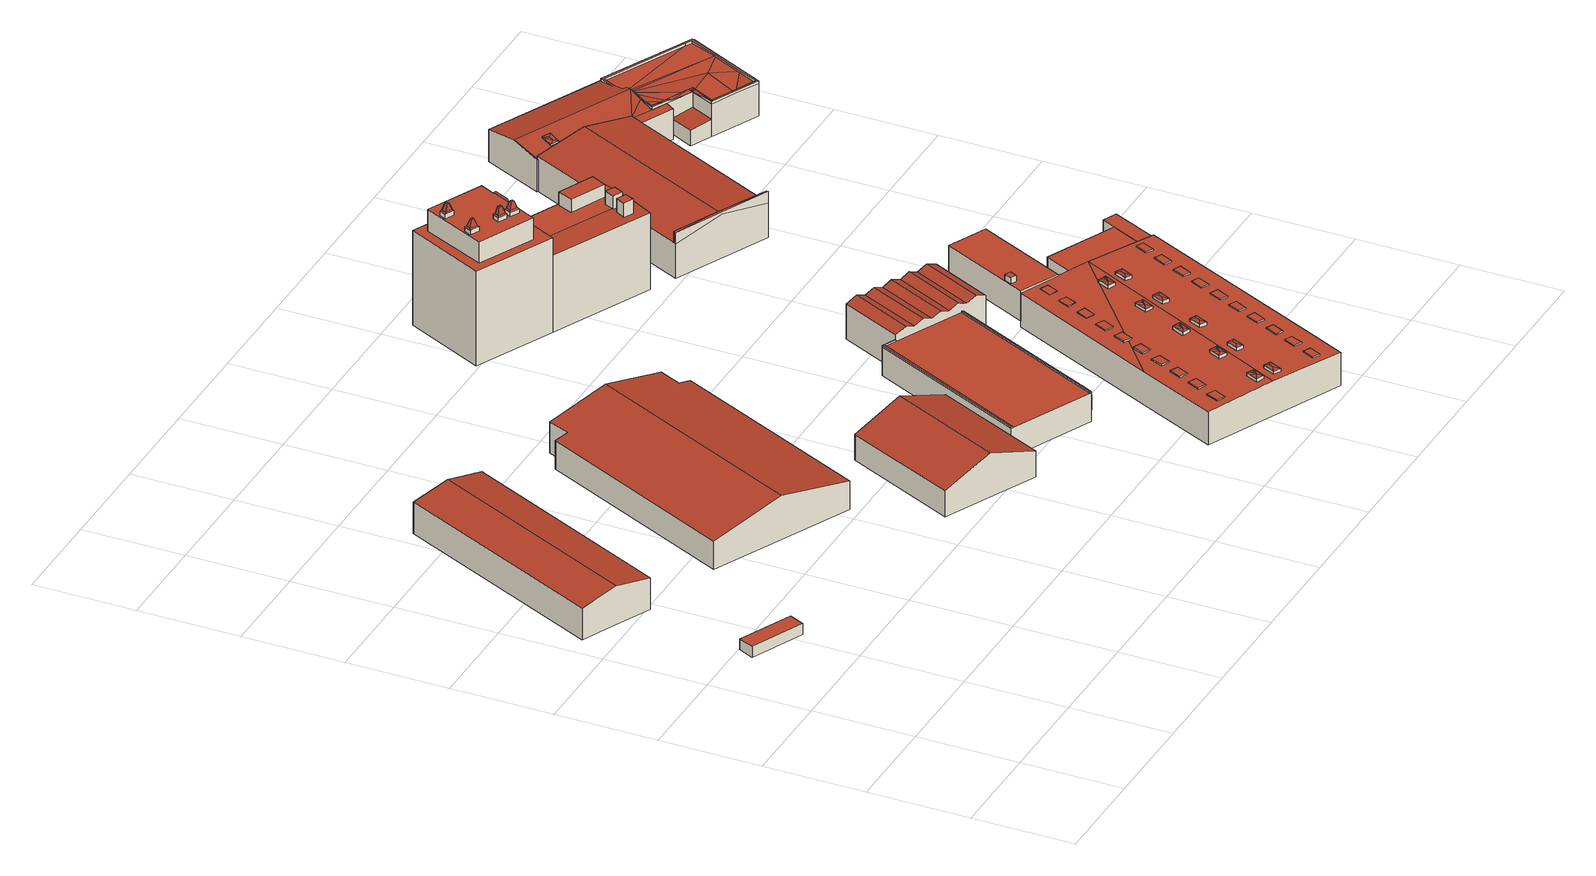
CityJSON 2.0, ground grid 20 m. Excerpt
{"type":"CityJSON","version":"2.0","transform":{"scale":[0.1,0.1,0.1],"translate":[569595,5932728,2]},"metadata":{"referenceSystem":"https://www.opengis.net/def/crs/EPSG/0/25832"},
"CityObjects":{
"building1":{"type":"Building","attributes":{"Grundfläche 2D":"37.788898","Grundhöhe NN":"2.642"},"geometry":[{"type":"Solid","lod":"3","boundaries":[[[[0,1,2,3]],[[4,5,3,2]],[[5,6,0,3]],[[6,7,1,0]],[[7,4,2,1]],[[7,6,5,4]]]],"semantics":{"surfaces":[{"type":"RoofSurface"},{"type":"WallSurface"},{"type":"GroundSurface"}],"values":[[0,1,1,1,1,2]]}}]},
"building2":{"type":"Building","attributes":{"Grundfläche 2D":"706.544970","Grundhöhe NN":"5.574"},"geometry":[{"type":"Solid","lod":"3","boundaries":[[[[8,9,10,11]],[[12,13,10,9]],[[13,14,15,16,11,10]],[[16,17,8,11]],[[17,18,19,12,9,8]],[[19,14,13,12]],[[14,19,18,17,16,15]]]],"semantics":{"surfaces":[{"type":"RoofSurface"},{"type":"WallSurface"},{"type":"GroundSurface"}],"values":[[0,0,1,1,1,1,2]]}}]},
"building3":{"type":"Building","attributes":{"Grundfläche 2D":"1437.068872","Grundhöhe NN":"5.803"},"geometry":[{"type":"Solid","lod":"3","boundaries":[[[[20,21,22,23,24,25]],[[26,21,20,27,28,29]],[[25,24,30,31]],[[27,20,25,31,32]],[[28,27,32,33]],[[29,28,33,34]],[[26,29,34,35]],[[36,22,21,26,35,37]],[[23,22,36,38]],[[24,23,38,30]],[[30,38,36,37,35,34,33,32,31]]]],"semantics":{"surfaces":[{"type":"RoofSurface"},{"type":"WallSurface"},{"type":"GroundSurface"}],"values":[[0,0,1,1,1,1,1,1,1,1,2]]}}]},
"building4":{"type":"Building","attributes":{"Grundfläche 2D":"496.889759","Grundhöhe NN":"5.695"},"geometry":[{"type":"Solid","lod":"3","boundaries":[[[[39,40,41,42]],[[43,39,42,44]],[[45,44,42,41,46,47]],[[43,44,45,48]],[[40,39,43,48,49]],[[41,40,49,46]],[[45,47,46,49,48]]]],"semantics":{"surfaces":[{"type":"RoofSurface"},{"type":"WallSurface"},{"type":"GroundSurface"}],"values":[[0,0,1,1,1,1,2]]}}]},
"building5":{"type":"Building","attributes":{"Grundfläche 2D":"941.156131","Grundhöhe NN":"5.813"},"geometry":[{"type":"Solid","lod":"3","boundaries":[[[[50,51,52,53,54,55]],[[56,57,58,59,60,61]],[[62,63,64,65,66]],[[67,68,69,70]],[[71,67,70,72,73]],[[68,74,75,69]],[[74,76,77,75]],[[76,78,79,77]],[[78,80,81,79]],[[72,82,83,73]],[[84,85,86,87,88,83,82]],[[87,89,90,88]],[[89,91,92,90]],[[93,94,95,96,97]],[[98,99,100,101]],[[102,65,53,52]],[[65,64,54,53]],[[64,63,55,54]],[[103,104,51,50]],[[104,102,52,51]],[[66,105,56,61]],[[105,106,107,108,59,58,57,56]],[[62,66,61,60]],[[105,66,65,102,109,110]],[[111,101,100,112,113,108,107,106,105,110,114]],[[104,103,115,116]],[[102,104,116,109]],[[90,92,117,118,119,120,121,96,95,94,122,123,124,125,80,78,76,74,68,67,71,73,83,88]],[[103,50,55,81,80,125,115]],[[62,60,59,108,113,126,91,89,87,86,85,84,82,72,70,69,75,77,79,81,55,63]],[[92,91,126,117]],[[97,96,121,127]],[[93,97,127,128]],[[94,93,128,122]],[[98,101,111,129]],[[99,98,129,130]],[[100,99,130,112]],[[115,125,124,123,122,128,127,121,120,119,118,117,126,113,112,130,129,111,114,110,109,116]]]],"semantics":{"surfaces":[{"type":"RoofSurface"},{"type":"WallSurface"},{"type":"GroundSurface"}],"values":[[0,0,0,0,0,0,0,0,0,0,0,0,0,0,0,1,1,1,1,1,1,1,1,1,1,1,1,1,1,1,1,1,1,1,1,1,1,2]]}}]},
"building6":{"type":"Building","attributes":{"Grundfläche 2D":"300.992281","Grundhöhe NN":"5.551"},"children":["building6-1","building6-2","building6-3","building6-4","building6-5"],"geometry":[{"type":"MultiSurface","lod":"3","boundaries":[[[131,132,133,134,135,136,137],[138,139,140,141,142,143,144],[145,146,147,148],[149,150,151,152],[153,154,155,156,157]],[[158,159,160,161],[162,163,164,165,166,167,168,169]],[[168,170,171,131,137,136,169]],[[171,172,132,131]],[[133,132,172,173,165,164]],[[134,133,164,163]],[[163,162,135,134]],[[136,135,162,169]],[[160,159,174,175]],[[161,160,175,176]],[[158,161,176,177]],[[159,158,177,174]],[[176,175,174,177]]],"semantics":{"surfaces":[{"type":"RoofSurface"},{"type":"WallSurface"},{"type":"GroundSurface"}],"values":[0,0,1,1,1,1,1,1,1,1,1,1,2]}}]},
"building6-1":{"type":"BuildingInstallation","parents":["building6"],"geometry":[{"type":"MultiSurface","lod":"3","boundaries":[[[172,171,170,178,179,173]],[[168,180,178,170]],[[180,181,179,178]],[[181,165,173,179]]],"semantics":{"surfaces":[{"type":"RoofSurface"},{"type":"WallSurface"}],"values":[0,1,1,1]}}]},
"building6-2":{"type":"BuildingInstallation","parents":["building6"],"geometry":[{"type":"MultiSurface","lod":"3","boundaries":[[[182,183,184,185,186,187]],[[188,189,190,191,182,187,192]],[[184,193,194,185]],[[193,195,189,188,196,194]],[[197,198,185,194]],[[198,197,199,200]],[[199,197,194,196,188]],[[186,185,198,200,187]],[[188,192,187,200,199]],[[141,184,183,182,143,142]],[[193,184,141,140]],[[189,195,193,140,139]],[[144,143,182,191,190,189,139,138]]],"semantics":{"surfaces":[{"type":"RoofSurface"},{"type":"WallSurface"}],"values":[0,0,0,0,0,0,0,0,0,1,1,1,1]}}]},
"building6-3":{"type":"BuildingInstallation","parents":["building6"],"geometry":[{"type":"MultiSurface","lod":"3","boundaries":[[[201,202,203,204,205,206]],[[207,201,206,208]],[[203,209,210,204]],[[209,211,207,208,212,210]],[[213,214,210,212,208]],[[213,215,216,214]],[[215,213,208,206]],[[216,215,206,205,204]],[[216,204,210,214]],[[203,202,201,150,149]],[[209,203,149,152]],[[207,211,209,152,151]],[[201,207,151,150]]],"semantics":{"surfaces":[{"type":"RoofSurface"},{"type":"WallSurface"}],"values":[0,0,0,0,0,0,0,0,0,1,1,1,1]}}]},
"building6-4":{"type":"BuildingInstallation","parents":["building6"],"geometry":[{"type":"MultiSurface","lod":"3","boundaries":[[[217,218,219,220,221,222,223]],[[224,218,217,225]],[[226,227,228,221,220]],[[227,229,224,225,230,228]],[[221,231,232,217,223,222]],[[221,228,233,231]],[[234,233,228,230,225]],[[231,233,234,232]],[[232,234,225,217]],[[220,219,218,147,146]],[[227,226,220,146,145]],[[224,229,227,145,148]],[[218,224,148,147]]],"semantics":{"surfaces":[{"type":"RoofSurface"},{"type":"WallSurface"}],"values":[0,0,0,0,0,0,0,0,0,1,1,1,1]}}]},
"building6-5":{"type":"BuildingInstallation","parents":["building6"],"geometry":[{"type":"MultiSurface","lod":"3","boundaries":[[[235,236,237,238,239,240]],[[241,242,243,235,240,244]],[[245,246,247,248,238,237]],[[246,249,250,242,241,251,247]],[[248,247,252,253,238]],[[240,239,238,253,254]],[[255,252,247,251,241]],[[253,252,255,254]],[[254,255,241,244,240]],[[237,236,235,156,155]],[[246,245,237,155,154]],[[157,242,250,249,246,154,153]],[[235,243,242,157,156]]],"semantics":{"surfaces":[{"type":"RoofSurface"},{"type":"WallSurface"}],"values":[0,0,0,0,0,0,0,0,0,1,1,1,1]}}]},
"building7":{"type":"Building","attributes":{"Grundfläche 2D":"1653.023243","Grundhöhe NN":"4.506"},"children":["building7-1","building7-2","building7-3","building7-4","building7-5","building7-6","building7-7","building7-8","building7-9","building7-10","building7-11","building7-12","building7-13","building7-14","building7-15","building7-16","building7-17","building7-18","building7-19","building7-20","building7-21","building7-22","building7-23","building7-24","building7-25","building7-26","building7-27","building7-28","building7-29","building7-30"],"geometry":[{"type":"Solid","lod":"3","boundaries":[[[[256,257,258,259,260,261,262]],[[258,257,256,263,260,259]],[[264,265,266,256,262,267]],[[268,265,264]],[[269,270,271,272]],[[273,274,275,276]],[[277,261,260,263,278,279]],[[267,262,261,277,280]],[[281,268,264,267,280,282]],[[271,273,276,283,278,263,256,266,265,268,281,284,272]],[[270,269,285,286]],[[273,271,270,286,287,274]],[[269,272,284,285]],[[275,274,287,288]],[[276,275,288,283]],[[282,280,277,279,278,283,288,287,286,285,284,281]]]],"semantics":{"surfaces":[{"type":"RoofSurface"},{"type":"WallSurface"},{"type":"GroundSurface"}],"values":[[0,0,0,0,0,0,1,1,1,1,1,1,1,1,1,2]]}}]},
"building7-1":{"type":"BuildingInstallation","parents":["building7"],"geometry":[{"type":"MultiSurface","lod":"3","boundaries":[[[289,290,291,292]],[[292,291,293,294]],[[289,292,294,295]],[[290,289,295,296]],[[291,290,296,293]]],"semantics":{"surfaces":[{"type":"RoofSurface"},{"type":"WallSurface"}],"values":[0,1,1,1,1]}}]},
"building7-2":{"type":"BuildingInstallation","parents":["building7"],"geometry":[{"type":"MultiSurface","lod":"3","boundaries":[[[297,298,299,300]],[[300,299,301,302]],[[297,300,302,303]],[[298,297,303,304]],[[299,298,304,301]]],"semantics":{"surfaces":[{"type":"RoofSurface"},{"type":"WallSurface"}],"values":[0,1,1,1,1]}}]},
"building7-3":{"type":"BuildingInstallation","parents":["building7"],"geometry":[{"type":"MultiSurface","lod":"3","boundaries":[[[305,306,307]],[[305,308,306]],[[305,307,309]],[[310,309,311]],[[305,309,310]],[[305,310,311,308]],[[312,313,307,306]],[[313,314,309,307]],[[314,315,311,309]],[[311,315,312,306,308]]],"semantics":{"surfaces":[{"type":"RoofSurface"},{"type":"WallSurface"}],"values":[0,0,0,0,0,0,1,1,1,1]}}]},
"building7-4":{"type":"BuildingInstallation","parents":["building7"],"geometry":[{"type":"MultiSurface","lod":"3","boundaries":[[[316,317,318,319]],[[319,318,320,321]],[[316,319,321,322]],[[322,323,317,316]],[[323,320,318,317]]],"semantics":{"surfaces":[{"type":"RoofSurface"},{"type":"WallSurface"}],"values":[0,1,1,1,1]}}]},
"building7-5":{"type":"BuildingInstallation","parents":["building7"],"geometry":[{"type":"MultiSurface","lod":"3","boundaries":[[[324,325,326]],[[324,327,325]],[[324,326,328]],[[329,328,330]],[[324,328,329]],[[324,329,330,327]],[[331,332,326,325]],[[332,333,328,326]],[[333,334,330,328]],[[330,334,331,325,327]]],"semantics":{"surfaces":[{"type":"RoofSurface"},{"type":"WallSurface"}],"values":[0,0,0,0,0,0,1,1,1,1]}}]},
"building7-6":{"type":"BuildingInstallation","parents":["building7"],"geometry":[{"type":"MultiSurface","lod":"3","boundaries":[[[335,336,337,338]],[[338,337,339,340]],[[335,338,340,341]],[[336,335,341,342]],[[337,336,342,339]]],"semantics":{"surfaces":[{"type":"RoofSurface"},{"type":"WallSurface"}],"values":[0,1,1,1,1]}}]},
"building7-7":{"type":"BuildingInstallation","parents":["building7"],"geometry":[{"type":"MultiSurface","lod":"3","boundaries":[[[343,344,345]],[[346,345,344]],[[347,344,343]],[[348,349,350,347]],[[350,344,347]],[[349,346,344,350]],[[351,352,343,345]],[[352,353,347,343]],[[353,257,354,349,348,347]],[[345,346,349,354,351]]],"semantics":{"surfaces":[{"type":"RoofSurface"},{"type":"WallSurface"}],"values":[0,0,0,0,0,0,1,1,1,1]}}]},
"building7-8":{"type":"BuildingInstallation","parents":["building7"],"geometry":[{"type":"MultiSurface","lod":"3","boundaries":[[[355,356,357]],[[358,359,356,355]],[[360,359,358]],[[361,357,356,359,360]],[[362,363,355,357]],[[363,364,358,355]],[[364,365,360,358]],[[360,365,362,357,361]]],"semantics":{"surfaces":[{"type":"RoofSurface"},{"type":"WallSurface"}],"values":[0,0,0,0,1,1,1,1]}}]},
"building7-9":{"type":"BuildingInstallation","parents":["building7"],"geometry":[{"type":"MultiSurface","lod":"3","boundaries":[[[366,367,368,369]],[[369,368,370,371]],[[366,369,371,372]],[[367,366,372,373]],[[368,367,373,370]]],"semantics":{"surfaces":[{"type":"RoofSurface"},{"type":"WallSurface"}],"values":[0,1,1,1,1]}}]},
"building7-10":{"type":"BuildingInstallation","parents":["building7"],"geometry":[{"type":"MultiSurface","lod":"3","boundaries":[[[374,375,376,377]],[[377,376,378,379]],[[374,377,379,380]],[[375,374,380,381]],[[376,375,381,378]]],"semantics":{"surfaces":[{"type":"RoofSurface"},{"type":"WallSurface"}],"values":[0,1,1,1,1]}}]},
"building7-11":{"type":"BuildingInstallation","parents":["building7"],"geometry":[{"type":"MultiSurface","lod":"3","boundaries":[[[382,383,384,385]],[[385,384,386,387]],[[382,385,387,388]],[[383,382,388,389]],[[384,383,389,386]]],"semantics":{"surfaces":[{"type":"RoofSurface"},{"type":"WallSurface"}],"values":[0,1,1,1,1]}}]},
"building7-12":{"type":"BuildingInstallation","parents":["building7"],"geometry":[{"type":"MultiSurface","lod":"3","boundaries":[[[390,391,392]],[[393,394,391,390]],[[395,394,393]],[[396,392,391,394,395]],[[390,392,397,398]],[[393,390,398,399]],[[399,400,395,393]],[[395,400,397,392,396]]],"semantics":{"surfaces":[{"type":"RoofSurface"},{"type":"WallSurface"}],"values":[0,0,0,0,1,1,1,1]}}]},
"building7-13":{"type":"BuildingInstallation","parents":["building7"],"geometry":[{"type":"MultiSurface","lod":"3","boundaries":[[[401,402,403,404]],[[404,403,405,406]],[[401,404,406,407]],[[402,401,407,408]],[[403,402,408,405]]],"semantics":{"surfaces":[{"type":"RoofSurface"},{"type":"WallSurface"}],"values":[0,1,1,1,1]}}]},
"building7-14":{"type":"BuildingInstallation","parents":["building7"],"geometry":[{"type":"MultiSurface","lod":"3","boundaries":[[[409,410,411,412]],[[412,411,413,414]],[[409,412,414,415]],[[410,409,415,416]],[[411,410,416,413]]],"semantics":{"surfaces":[{"type":"RoofSurface"},{"type":"WallSurface"}],"values":[0,1,1,1,1]}}]},
"building7-15":{"type":"BuildingInstallation","parents":["building7"],"geometry":[{"type":"MultiSurface","lod":"3","boundaries":[[[417,418,419]],[[420,421,418,417]],[[422,421,420]],[[423,419,418,421,422]],[[424,425,417,419]],[[425,426,420,417]],[[426,427,422,420]],[[422,427,424,419,423]]],"semantics":{"surfaces":[{"type":"RoofSurface"},{"type":"WallSurface"}],"values":[0,0,0,0,1,1,1,1]}}]},
"building7-16":{"type":"BuildingInstallation","parents":["building7"],"geometry":[{"type":"MultiSurface","lod":"3","boundaries":[[[428,429,430,431]],[[431,430,432,433]],[[428,431,433,434]],[[429,428,434,435]],[[430,429,435,432]]],"semantics":{"surfaces":[{"type":"RoofSurface"},{"type":"WallSurface"}],"values":[0,1,1,1,1]}}]},
"building7-17":{"type":"BuildingInstallation","parents":["building7"],"geometry":[{"type":"MultiSurface","lod":"3","boundaries":[[[436,437,438]],[[436,439,437]],[[436,438,440]],[[441,440,442]],[[436,440,441]],[[436,441,442,439]],[[438,437,443,444]],[[444,445,440,438]],[[445,446,442,440]],[[437,439,442,446,443]]],"semantics":{"surfaces":[{"type":"RoofSurface"},{"type":"WallSurface"}],"values":[0,0,0,0,0,0,1,1,1,1]}}]},
"building7-18":{"type":"BuildingInstallation","parents":["building7"],"geometry":[{"type":"MultiSurface","lod":"3","boundaries":[[[447,448,449,450]],[[450,449,451,452]],[[447,450,452,453]],[[448,447,453,454]],[[449,448,454,451]]],"semantics":{"surfaces":[{"type":"RoofSurface"},{"type":"WallSurface"}],"values":[0,1,1,1,1]}}]},
"building7-19":{"type":"BuildingInstallation","parents":["building7"],"geometry":[{"type":"MultiSurface","lod":"3","boundaries":[[[455,456,457,458]],[[459,456,455,460,259]],[[461,457,456,459,258]],[[458,457,461,462]],[[462,460,455,458]]],"semantics":{"surfaces":[{"type":"RoofSurface"},{"type":"WallSurface"}],"values":[0,1,1,1,1]}}]},
"building7-20":{"type":"BuildingInstallation","parents":["building7"],"geometry":[{"type":"MultiSurface","lod":"3","boundaries":[[[463,464,465,466]],[[466,465,467,468]],[[463,466,468,469]],[[464,463,469,470]],[[465,464,470,467]]],"semantics":{"surfaces":[{"type":"RoofSurface"},{"type":"WallSurface"}],"values":[0,1,1,1,1]}}]},
"building7-21":{"type":"BuildingInstallation","parents":["building7"],"geometry":[{"type":"MultiSurface","lod":"3","boundaries":[[[471,472,473,474]],[[475,472,471,476]],[[477,473,472,475]],[[477,478,474,473]],[[478,476,471,474]]],"semantics":{"surfaces":[{"type":"RoofSurface"},{"type":"WallSurface"}],"values":[0,1,1,1,1]}}]},
"building7-22":{"type":"BuildingInstallation","parents":["building7"],"geometry":[{"type":"MultiSurface","lod":"3","boundaries":[[[479,480,481,482]],[[480,483,481]],[[479,482,484]],[[479,484,485]],[[479,485,483]],[[479,483,480]],[[481,486,487,484,482]],[[487,488,485,484]],[[488,489,483,485]],[[489,486,481,483]]],"semantics":{"surfaces":[{"type":"RoofSurface"},{"type":"WallSurface"}],"values":[0,0,0,0,0,0,1,1,1,1]}}]},
"building7-23":{"type":"BuildingInstallation","parents":["building7"],"geometry":[{"type":"MultiSurface","lod":"3","boundaries":[[[490,491,492,493]],[[493,492,494,495]],[[495,496,490,493]],[[496,497,491,490]],[[492,491,497,494]]],"semantics":{"surfaces":[{"type":"RoofSurface"},{"type":"WallSurface"}],"values":[0,1,1,1,1]}}]},
"building7-24":{"type":"BuildingInstallation","parents":["building7"],"geometry":[{"type":"MultiSurface","lod":"3","boundaries":[[[498,499,500]],[[501,502,499,498]],[[503,502,501]],[[504,500,499,502,503]],[[505,506,498,500]],[[506,507,501,498]],[[507,508,503,501]],[[503,508,505,500,504]]],"semantics":{"surfaces":[{"type":"RoofSurface"},{"type":"WallSurface"}],"values":[0,0,0,0,1,1,1,1]}}]},
"building7-25":{"type":"BuildingInstallation","parents":["building7"],"geometry":[{"type":"MultiSurface","lod":"3","boundaries":[[[509,510,511]],[[512,513,514,510,509]],[[515,516,514,513]],[[517,511,510,514,516]],[[518,519,509,511]],[[519,520,513,512,509]],[[520,521,522,516,515,513]],[[516,522,518,511,517]]],"semantics":{"surfaces":[{"type":"RoofSurface"},{"type":"WallSurface"}],"values":[0,0,0,0,1,1,1,1]}}]},
"building7-26":{"type":"BuildingInstallation","parents":["building7"],"geometry":[{"type":"MultiSurface","lod":"3","boundaries":[[[523,524,525,526]],[[526,525,527,528]],[[523,526,528,529]],[[524,523,529,530]],[[525,524,530,527]]],"semantics":{"surfaces":[{"type":"RoofSurface"},{"type":"WallSurface"}],"values":[0,1,1,1,1]}}]},
"building7-27":{"type":"BuildingInstallation","parents":["building7"],"geometry":[{"type":"MultiSurface","lod":"3","boundaries":[[[531,532,533,534]],[[534,533,535,536]],[[536,537,531,534]],[[532,531,537,538]],[[538,535,533,532]]],"semantics":{"surfaces":[{"type":"RoofSurface"},{"type":"WallSurface"}],"values":[0,1,1,1,1]}}]},
"building7-28":{"type":"BuildingInstallation","parents":["building7"],"geometry":[{"type":"MultiSurface","lod":"3","boundaries":[[[539,540,541,542]],[[542,541,543,544]],[[539,542,544,545]],[[540,539,545,546]],[[541,540,546,543]]],"semantics":{"surfaces":[{"type":"RoofSurface"},{"type":"WallSurface"}],"values":[0,1,1,1,1]}}]},
"building7-29":{"type":"BuildingInstallation","parents":["building7"],"geometry":[{"type":"MultiSurface","lod":"3","boundaries":[[[547,548,549,550]],[[551,552,550,549]],[[547,550,552,553]],[[548,547,553,554]],[[554,551,549,548]]],"semantics":{"surfaces":[{"type":"RoofSurface"},{"type":"WallSurface"}],"values":[0,1,1,1,1]}}]},
"building7-30":{"type":"BuildingInstallation","parents":["building7"],"geometry":[{"type":"MultiSurface","lod":"3","boundaries":[[[555,556,557,558]],[[556,555,559,560]],[[557,556,560,561]],[[558,557,561,562]],[[555,558,562,559]]],"semantics":{"surfaces":[{"type":"RoofSurface"},{"type":"WallSurface"}],"values":[0,1,1,1,1]}}]},
"building8":{"type":"Building","attributes":{"Grundfläche 2D":"270.282763","Grundhöhe NN":"5.596"},"children":["building8-1","building8-2"],"geometry":[{"type":"Solid","lod":"3","boundaries":[[[[563,564,565,566]],[[567,568,569,570,571,572],[573,574,575,576]],[[568,567,577,578,569]],[[576,575,566,565]],[[563,566,575,574]],[[574,573,564,563]],[[565,564,573,576]],[[577,567,572,579,176]],[[578,577,176,580]],[[570,569,578,580,581]],[[572,571,570,581,579]],[[581,580,176,579]]]],"semantics":{"surfaces":[{"type":"RoofSurface"},{"type":"WallSurface"},{"type":"GroundSurface"}],"values":[[0,0,0,1,1,1,1,1,1,1,1,2]]}}]},
"building8-1":{"type":"BuildingInstallation","parents":["building8"],"geometry":[{"type":"MultiSurface","lod":"3","boundaries":[[[582,583,584,585]],[[586,587,582,585]],[[587,588,583,582]],[[589,584,583,588]],[[586,585,584,589]]],"semantics":{"surfaces":[{"type":"RoofSurface"},{"type":"WallSurface"}],"values":[0,1,1,1,1]}}]},
"building8-2":{"type":"BuildingInstallation","parents":["building8"],"geometry":[{"type":"MultiSurface","lod":"3","boundaries":[[[590,591,592,593,594,595]],[[596,568,597,593,592,591]],[[597,598,599,595,594,593]],[[600,590,595,599,601]],[[591,590,600,596]]],"semantics":{"surfaces":[{"type":"RoofSurface"},{"type":"WallSurface"}],"values":[0,1,1,1,1]}}]},
"building9":{"type":"Building","attributes":{"Grundfläche 2D":"5.583640","Grundhöhe NN":"5.621"},"geometry":[{"type":"Solid","lod":"3","boundaries":[[[[602,603,604]],[[602,605,603]],[[602,604,606]],[[602,606,607]],[[602,607,608]],[[602,608,609]],[[602,609,610]],[[602,610,611]],[[602,611,612]],[[602,612,613]],[[602,613,614]],[[602,614,615]],[[602,615,616]],[[602,616,617]],[[602,617,618]],[[602,618,619]],[[602,619,620]],[[602,620,621]],[[602,621,622]],[[602,622,623]],[[602,623,624]],[[602,624,625]],[[602,625,626]],[[602,626,605]],[[627,628,604,603]],[[628,629,606,604]],[[629,630,607,606]],[[630,631,608,607]],[[631,632,609,608]],[[632,633,610,609]],[[633,634,611,610]],[[634,635,612,611]],[[635,636,613,612]],[[636,637,614,613]],[[637,638,615,614]],[[638,639,616,615]],[[639,640,617,616]],[[640,641,618,617]],[[641,642,619,618]],[[642,643,620,619]],[[643,644,621,620]],[[644,645,622,621]],[[645,646,623,622]],[[646,647,624,623]],[[647,648,625,624]],[[649,627,603,605]],[[648,650,626,625]],[[650,649,605,626]],[[642,641,640,639,638,637,636,635,634,633,632,631,630,629,628,627,649,650,648,647,646,645,644,643]]]],"semantics":{"surfaces":[{"type":"RoofSurface"},{"type":"WallSurface"},{"type":"GroundSurface"}],"values":[[0,0,0,0,0,0,0,0,0,0,0,0,0,0,0,0,0,0,0,0,0,0,0,0,1,1,1,1,1,1,1,1,1,1,1,1,1,1,1,1,1,1,1,1,1,1,1,1,2]]}}]},
"building10":{"type":"Building","attributes":{"Grundfläche 2D":"164.867645","Grundhöhe NN":"5.761"},"children":["building10-1"],"geometry":[{"type":"Solid","lod":"3","boundaries":[[[[651,652,653,654]],[[653,652,655,656]],[[654,653,656,657]],[[651,654,657,658]],[[652,651,658,655]],[[657,656,655,658]]]],"semantics":{"surfaces":[{"type":"RoofSurface"},{"type":"WallSurface"},{"type":"GroundSurface"}],"values":[[0,1,1,1,1,2]]}}]},
"building10-1":{"type":"BuildingInstallation","parents":["building10"],"geometry":[{"type":"MultiSurface","lod":"3","boundaries":[[[659,660,661,662]],[[662,661,663,664]],[[664,665,659,662]],[[660,659,665,666]],[[666,663,661,660]]],"semantics":{"surfaces":[{"type":"RoofSurface"},{"type":"WallSurface"}],"values":[0,1,1,1,1]}}]},
"building11":{"type":"Building","attributes":{"Grundfläche 2D":"1490.234354","Grundhöhe NN":"5.541"},"children":["building11-1"],"geometry":[{"type":"Solid","lod":"3","boundaries":[[[[667,668,669,670]],[[671,672,668]],[[672,669,668]],[[673,672,671]],[[674,675,670,669,676]],[[677,673,671]],[[678,679,677]],[[679,680,677]],[[680,681,677]],[[677,681,673]],[[682,683,678]],[[678,683,684,679]],[[685,686,687,688,689,690,691,692,684,683,693,694,695,696,697]],[[698,681,680]],[[699,700,701]],[[699,702,703,704,700]],[[705,703,702]],[[706,707,708,709,710]],[[711,712,706,710,713]],[[707,706,714]],[[714,715,716]],[[717,718,719,714,716]],[[714,719,720,707]],[[721,722,715,723]],[[716,715,722]],[[721,723,724]],[[719,718,725,726,727,728]],[[729,730,731]],[[732,733,719,728,730,729]],[[719,733,734,720]],[[735,736,737,738,739,740]],[[741,742,738,737]],[[743,744,745]],[[746,747,745,744,748]],[[749,750,751,745,747,752,753,754,685,697,755]],[[756,744,743]],[[757,758,759,760,761,746]],[[762,675,763,746,761]],[[763,747,746]],[[764,747,763]],[[765,766,767,768]],[[769,770,771,772]],[[773,774,775,776]],[[677,671,668,667,670,777,778]],[[677,779,682,678]],[[682,779,780,781,782,693,683]],[[695,694,693,782,783,784,785]],[[785,749,696,695]],[[755,697,696,749]],[[711,713,686,685]],[[687,686,713,710]],[[710,709,688,687]],[[708,707,689,688,709]],[[707,720,734,733,732,729,731,691,690,689]],[[691,731,730,728,727,726,684,692]],[[680,679,684,726,725,718,717,698]],[[717,716,673,681,698]],[[672,673,716,722,721,724,669]],[[724,723,676,669]],[[675,762,777,670]],[[699,701,740,739,738,742,705,702]],[[703,705,742,786]],[[786,787,788,700,704,703]],[[788,740,701,700]],[[767,766,789,790]],[[768,767,790,791]],[[765,768,791,792]],[[785,793,794,749]],[[761,777,762]],[[795,796,774,773,677,778,777,761,760,759]],[[677,773,776,779]],[[782,781,780,779,776,797,798,799]],[[765,792,800,793,785,784,783,782,799,789,766]],[[772,771,801,802]],[[769,772,802,803]],[[770,769,803,804]],[[746,736,735,740,788,805,806,757]],[[741,737,736,746,748,744]],[[741,744,756,807,801,771,770,804,808,786,742]],[[805,788,787,786,808]],[[775,774,796,809]],[[776,775,809,797]],[[750,749,794,810]],[[751,750,810,811]],[[743,745,751,811,812]],[[756,743,812,807]],[[758,757,806,813]],[[813,795,759,758]],[[675,674,763]],[[764,763,674,676]],[[706,753,752,747,764,676,723,715,714]],[[753,706,712,754]],[[754,712,711,685]],[[804,803,802,801,807,812,811,810,794,793,800,792,791,790,789,799,798,797,809,796,795,813,806,805,808]]]],"semantics":{"surfaces":[{"type":"RoofSurface"},{"type":"WallSurface"},{"type":"GroundSurface"}],"values":[[0,0,0,0,0,0,0,0,0,0,0,0,0,0,0,0,0,0,0,0,0,0,0,0,0,0,0,0,0,0,0,0,0,0,0,0,0,0,0,0,0,0,0,1,1,1,1,1,1,1,1,1,1,1,1,1,1,1,1,1,1,1,1,1,1,1,1,1,1,1,1,1,1,1,1,1,1,1,1,1,1,1,1,1,1,1,1,1,1,1,1,1,1,2]]}}]},
"building11-1":{"type":"BuildingInstallation","parents":["building11"],"geometry":[{"type":"MultiSurface","lod":"3","boundaries":[[[814,815,816]],[[816,815,817]],[[818,819,814]],[[814,819,815]],[[820,819,818]],[[821,817,815,819,820]],[[818,814,816,822,823]],[[823,824,820,818]],[[825,817,821,820,824,826]],[[825,822,816,817]]],"semantics":{"surfaces":[{"type":"RoofSurface"},{"type":"WallSurface"}],"values":[0,0,0,0,0,0,1,1,1,1]}}]}
},
"vertices":[
[131,598,28],[117,568,28],[222,520,28],[236,550,28],[222,520,6],[236,550,6],[131,598,6],[117,568,6],
[0,839,100],[71,807,115],[262,1219,115],[191,1252,100],[141,774,100],[332,1187,100],[332,1187,36],[262,1219,36],[191,1252,36],[0,839,36],[71,807,36],[141,774,36],
[642,1095,128],[442,663,128],[581,598,96],[761,988,96],[737,999,102],[757,1042,102],[302,728,96],[527,1148,102],[508,1105,102],[484,1117,96],[737,999,38],[757,1042,38],[527,1148,38],[508,1105,38],[484,1117,38],[302,728,38],[581,598,38],[442,663,38],[761,988,38],
[824,616,128],[732,659,90],[630,438,90],[722,395,128],[917,573,90],[816,352,90],[816,352,37],[630,438,37],[722,395,37],[917,573,37],[732,659,37],
[1028,720,100],[1001,733,100],[854,416,100],[857,415,100],[1004,729,100],[1027,719,100],[1019,340,100],[1031,365,100],[1031,367,100],[1164,655,100],[1161,656,100],[1016,341,100],[1161,656,97],[1027,719,97],[1004,729,97],[857,415,97],[1016,341,97],[1176,797,119],[1158,805,111],[1102,684,111],[1120,675,119],[1192,789,112],[1137,667,111],[1194,788,111],[1140,813,119],[1084,692,119],[1122,822,111],[1066,701,111],[1104,830,119],[1048,709,119],[1083,840,110],[1027,719,110],[1155,659,119],[1212,780,119],[1161,656,116],[1164,655,115],[1165,654,114],[1172,651,111],[1229,772,111],[1191,642,119],[1248,763,119],[1211,633,110],[1267,754,110],[1171,831,83],[1158,805,83],[1176,797,83],[1192,789,83],[1204,815,83],[1054,356,69],[1104,466,69],[1082,477,69],[1031,367,69],[854,416,97],[1028,720,97],[1001,733,97],[1019,340,97],[1031,365,97],[1031,367,97],[1164,655,97],[854,416,38],[1019,340,38],[1031,367,38],[1082,477,38],[1164,655,38],[1031,365,38],[1028,720,38],[1001,733,38],[1267,754,38],[1248,763,38],[1229,772,38],[1212,780,38],[1192,789,38],[1158,805,38],[1140,813,38],[1122,822,38],[1083,840,38],[1211,633,38],[1204,815,38],[1171,831,38],[1054,356,38],[1104,466,38],
[916,1435,273],[914,1436,273],[929,1467,273],[819,1519,273],[761,1393,273],[872,1341,273],[913,1430,273],[875,1387,273],[882,1384,273],[875,1370,273],[858,1379,273],[862,1387,273],[864,1392,273],[871,1389,273],[851,1382,273],[833,1390,273],[840,1403,273],[857,1395,273],[804,1478,273],[810,1491,273],[828,1483,273],[822,1470,273],[797,1417,273],[793,1408,273],[775,1417,273],[782,1430,273],[799,1421,273],[965,1469,229],[809,1543,229],[734,1386,229],[890,1312,229],[761,1393,229],[819,1519,229],[929,1467,229],[926,1460,229],[914,1436,229],[916,1435,229],[913,1430,229],[872,1341,229],[913,1430,255],[916,1435,255],[914,1436,255],[926,1460,255],[809,1543,36],[734,1386,36],[890,1312,36],[965,1469,36],
[935,1420,255],[949,1449,255],[935,1420,229],[949,1449,229],
[864,1392,282],[862,1387,282],[858,1379,282],[861,1380,284],[864,1387,284],[865,1389,284],[878,1382,284],[882,1384,282],[875,1387,282],[871,1389,282],[869,1387,284],[875,1370,282],[874,1373,284],[877,1375,282],[877,1380,284],[871,1378,298],[866,1380,298],[873,1382,298],[868,1385,298],
[810,1491,282],[808,1487,282],[804,1478,282],[807,1479,284],[808,1481,284],[811,1488,284],[828,1483,282],[825,1482,284],[822,1470,282],[821,1473,284],[824,1474,282],[824,1480,284],[819,1482,298],[817,1477,298],[815,1484,298],[813,1479,298],
[841,1400,284],[840,1403,282],[838,1399,282],[833,1390,282],[836,1392,284],[837,1394,284],[840,1398,284],[857,1395,282],[854,1394,284],[840,1387,282],[851,1382,282],[850,1385,284],[853,1386,282],[853,1392,284],[842,1392,298],[844,1396,298],[846,1389,298],[849,1394,298],
[782,1430,282],[777,1421,282],[775,1417,282],[778,1418,284],[779,1420,284],[783,1427,284],[796,1420,284],[799,1421,282],[788,1427,282],[787,1425,284],[782,1414,282],[793,1408,282],[792,1411,284],[787,1413,284],[795,1413,282],[797,1417,282],[795,1418,284],[788,1416,298],[784,1418,298],[786,1422,298],[791,1420,298],
[1404,527,98],[1351,481,97],[1219,368,95],[1205,356,95],[1126,289,93],[1054,133,93],[1187,71,98],[1266,591,95],[1368,94,93],[1538,465,93],[1510,478,94],[1328,7,93],[1539,464,93],[1579,555,89],[1552,567,89],[1510,478,89],[1538,465,89],[1510,478,88],[1540,541,88],[1402,604,88],[1373,541,88],[1054,133,25],[1266,591,25],[1126,289,25],[1328,7,25],[1539,464,25],[1368,94,25],[1373,541,25],[1538,465,25],[1579,555,25],[1552,567,25],[1540,541,25],[1402,604,25],
[1491,443,97],[1502,467,97],[1487,474,97],[1476,450,97],[1487,474,95],[1476,450,95],[1491,443,94],[1502,467,94],
[1344,126,97],[1355,149,97],[1341,156,97],[1330,132,97],[1341,156,95],[1330,132,95],[1344,126,94],[1355,149,94],
[1225,191,106],[1214,186,104],[1228,179,104],[1221,202,104],[1240,203,104],[1228,199,106],[1225,210,104],[1214,186,97],[1228,179,98],[1240,203,98],[1225,210,97],
[1265,468,97],[1248,475,97],[1238,452,97],[1254,445,97],[1238,452,95],[1254,445,95],[1265,468,96],[1248,475,95],
[1308,373,106],[1298,367,104],[1312,360,104],[1305,383,104],[1324,385,104],[1312,380,106],[1309,392,104],[1298,367,97],[1312,360,98],[1324,385,98],[1309,392,97],
[1285,513,97],[1269,520,97],[1259,497,97],[1275,490,97],[1259,497,95],[1275,490,96],[1285,513,96],[1269,520,96],
[1354,451,104],[1350,463,106],[1339,458,104],[1347,474,104],[1365,475,104],[1351,481,104],[1350,482,104],[1353,471,106],[1339,458,97],[1354,451,98],[1365,475,98],[1350,482,97],
[1346,344,104],[1343,356,106],[1333,351,104],[1358,368,104],[1346,364,106],[1344,375,104],[1336,359,104],[1333,351,98],[1346,344,97],[1358,368,97],[1344,375,98],
[1428,307,97],[1439,331,97],[1424,338,97],[1413,314,97],[1424,338,95],[1413,314,95],[1428,307,94],[1439,331,94],
[1306,558,97],[1290,565,97],[1279,542,97],[1296,535,97],[1279,542,96],[1296,535,96],[1306,558,96],[1290,565,96],
[1449,352,97],[1460,376,97],[1445,383,97],[1434,359,97],[1445,383,95],[1434,359,95],[1449,352,94],[1460,376,94],
[1221,72,104],[1217,84,106],[1207,79,104],[1232,97,104],[1221,93,106],[1218,103,104],[1211,87,104],[1207,79,98],[1221,72,97],[1232,97,97],[1218,103,98],
[1407,261,97],[1418,285,97],[1403,292,97],[1392,268,97],[1403,292,95],[1392,268,95],[1407,261,94],[1418,285,94],
[1470,398,97],[1481,422,97],[1466,429,97],[1455,405,97],[1466,429,95],[1455,405,95],[1470,398,94],[1481,422,94],
[1263,163,104],[1259,175,106],[1249,169,104],[1274,187,104],[1263,183,106],[1260,193,104],[1253,178,104],[1249,169,98],[1263,163,97],[1274,187,97],[1260,193,98],
[1118,149,97],[1101,157,97],[1091,133,97],[1107,126,97],[1091,133,94],[1107,126,95],[1118,149,95],[1101,157,94],
[1183,100,106],[1172,95,104],[1187,88,104],[1179,111,104],[1198,112,104],[1186,108,106],[1183,119,104],[1172,95,97],[1187,88,98],[1198,112,98],[1183,119,97],
[1139,195,97],[1123,203,97],[1112,179,97],[1128,172,97],[1112,179,94],[1128,172,95],[1139,195,95],[1123,203,94],
[1196,361,97],[1212,353,97],[1222,376,97],[1206,384,97],[1212,353,95],[1196,361,94],[1222,376,95],[1206,384,95],
[1180,285,97],[1164,293,97],[1154,269,97],[1170,262,97],[1154,269,94],[1170,262,95],[1180,285,95],[1164,293,94],
[1382,247,97],[1371,223,97],[1386,216,97],[1397,240,97],[1371,223,95],[1382,247,95],[1386,216,94],[1397,240,94],
[1266,281,106],[1269,289,106],[1267,300,104],[1263,292,104],[1282,294,104],[1255,276,104],[1270,269,104],[1267,300,97],[1255,276,97],[1270,269,98],[1282,294,98],
[1159,240,97],[1143,247,97],[1133,224,97],[1149,217,97],[1133,224,94],[1149,217,95],[1159,240,95],[1143,247,94],
[1304,253,104],[1301,265,106],[1291,260,104],[1316,278,104],[1304,274,106],[1302,284,104],[1295,268,104],[1291,260,98],[1304,253,97],[1316,278,97],[1302,284,98],
[1388,436,104],[1385,447,106],[1375,442,104],[1398,457,104],[1400,460,104],[1388,456,106],[1399,460,104],[1386,466,104],[1379,450,104],[1375,442,98],[1388,436,97],[1400,460,98],[1399,460,98],[1386,466,98],
[1201,331,97],[1185,338,97],[1175,315,97],[1191,308,97],[1175,315,94],[1191,308,95],[1201,331,95],[1185,338,94],
[1243,421,97],[1227,429,97],[1216,406,97],[1232,398,97],[1216,406,95],[1232,398,95],[1243,421,95],[1227,429,95],
[1303,35,97],[1313,58,97],[1299,65,97],[1288,42,97],[1299,65,95],[1288,42,95],[1303,35,94],[1313,58,94],
[1324,80,97],[1334,104,97],[1320,111,97],[1309,87,97],[1320,111,95],[1309,87,95],[1324,80,94],[1334,104,94],
[1362,202,97],[1351,178,97],[1366,171,97],[1377,195,97],[1362,202,95],[1351,178,95],[1366,171,94],[1377,195,94],
[1100,1311,220],[1114,1341,220],[1044,1373,220],[1030,1343,220],[912,1357,196],[1069,1282,196],[1109,1263,196],[1141,1331,193],[1045,1376,193],[943,1423,193],[1114,1341,193],[1100,1311,194],[1030,1343,194],[1044,1373,193],[890,1312,193],[1088,1218,193],[943,1423,36],[1088,1218,36],[1141,1331,36],
[1054,1253,223],[1073,1244,223],[1082,1262,223],[1063,1271,223],[1063,1271,195],[1054,1253,194],[1073,1244,194],[1082,1262,195],
[1095,1290,223],[1077,1299,223],[1069,1282,223],[1068,1280,223],[1069,1279,223],[1086,1271,223],[1077,1299,195],[1068,1280,196],[1069,1279,196],[1086,1271,196],[1095,1290,195],[1087,1273,196],
[1116,1373,80],[1103,1369,75],[1105,1366,75],[1103,1373,75],[1107,1363,75],[1110,1361,75],[1113,1360,75],[1116,1359,75],[1120,1360,75],[1123,1361,75],[1126,1363,75],[1128,1366,75],[1129,1369,75],[1130,1373,75],[1129,1376,75],[1128,1379,75],[1126,1382,75],[1123,1384,75],[1120,1386,75],[1116,1386,75],[1113,1386,75],[1110,1384,75],[1107,1382,75],[1105,1379,75],[1103,1376,75],[1103,1369,36],[1105,1366,36],[1107,1363,36],[1110,1361,36],[1113,1360,36],[1116,1359,36],[1120,1360,36],[1123,1361,36],[1126,1363,36],[1128,1366,36],[1129,1369,36],[1130,1373,36],[1129,1376,36],[1128,1379,36],[1126,1382,36],[1123,1384,36],[1120,1386,36],[1116,1386,36],[1113,1386,36],[1110,1384,36],[1107,1382,36],[1105,1379,36],[1103,1373,36],[1103,1376,36],
[1348,768,99],[1266,591,99],[1342,555,99],[1424,733,99],[1266,591,38],[1342,555,38],[1424,733,38],[1348,768,38],
[1291,612,111],[1298,626,111],[1286,631,111],[1279,617,111],[1286,631,99],[1279,617,99],[1291,612,99],[1298,626,99],
[1532,1420,106],[1559,1407,105],[1534,1424,106],[1529,1421,106],[1568,1402,104],[1565,1409,106],[1608,1389,106],[1542,1449,106],[1542,1448,106],[1545,1448,106],[1611,1382,101],[1591,1339,106],[1613,1377,106],[1616,1382,106],[1613,1386,106],[1589,1335,106],[1592,1334,106],[1594,1338,106],[1566,1511,106],[1578,1536,106],[1742,1458,106],[1755,1451,106],[1731,1397,106],[1703,1338,106],[1684,1295,106],[1639,1316,106],[1685,1290,106],[1760,1449,106],[1761,1453,106],[1576,1542,106],[1562,1513,106],[1617,1385,106],[1240,1154,129],[1331,1106,129],[1333,1111,128],[1239,1155,129],[1141,1194,129],[1236,1150,129],[1144,1199,129],[1563,1487,101],[1731,1397,103],[1745,1428,102],[1755,1451,101],[1742,1458,101],[1566,1511,101],[1556,1490,101],[1578,1536,101],[1560,1480,103],[1559,1477,103],[1608,1389,101],[1617,1385,101],[1616,1382,101],[1675,1383,103],[1729,1394,103],[1565,1409,101],[1567,1408,101],[1545,1448,101],[1534,1424,101],[1613,1377,101],[1594,1338,101],[1635,1318,103],[1639,1316,103],[1702,1334,102],[1643,1314,103],[1684,1295,101],[1703,1338,102],[1704,1340,102],[1705,1342,102],[1481,1425,105],[1489,1442,105],[1394,1488,125],[1239,1155,125],[1240,1154,125],[1333,1111,106],[1299,1534,106],[1144,1199,106],[1296,1532,100],[1299,1534,100],[1322,1589,112],[1489,1442,100],[1559,1477,112],[1394,1488,100],[1576,1542,101],[1577,1543,101],[1351,1651,100],[1560,1480,112],[1563,1487,110],[1556,1490,110],[1575,1540,101],[1298,1531,100],[1481,1425,97],[1552,1392,97],[1559,1407,100],[1532,1420,100],[1529,1421,100],[1531,1426,101],[1542,1449,107],[1545,1448,107],[1749,1426,71],[1708,1339,71],[1726,1331,69],[1767,1418,69],[1209,1392,84],[1229,1382,86],[1247,1421,86],[1227,1430,84],[1611,1382,70],[1568,1402,66],[1546,1355,66],[1589,1335,70],[1529,1421,101],[1532,1420,101],[1589,1335,101],[1592,1334,101],[1637,1312,103],[1685,1290,101],[1734,1395,103],[1760,1449,101],[1761,1453,101],[1141,1194,106],[1236,1150,125],[1331,1106,106],[1708,1339,35],[1726,1331,35],[1767,1418,35],[1749,1426,35],[1761,1453,35],[1576,1542,35],[1559,1407,35],[1568,1402,35],[1589,1335,35],[1592,1334,35],[1685,1290,35],[1760,1449,35],[1247,1421,35],[1227,1430,35],[1209,1392,35],[1229,1382,35],[1331,1106,35],[1481,1425,35],[1298,1531,35],[1141,1194,35],[1546,1355,35],[1577,1543,35],[1351,1651,35],[1296,1532,35],[1552,1392,35],
[1352,1547,110],[1358,1538,111],[1354,1550,111],[1370,1542,111],[1344,1529,106],[1354,1530,109],[1360,1521,106],[1364,1530,108],[1354,1550,108],[1344,1529,103],[1360,1521,103],[1370,1542,108],[1364,1530,105]
]}
